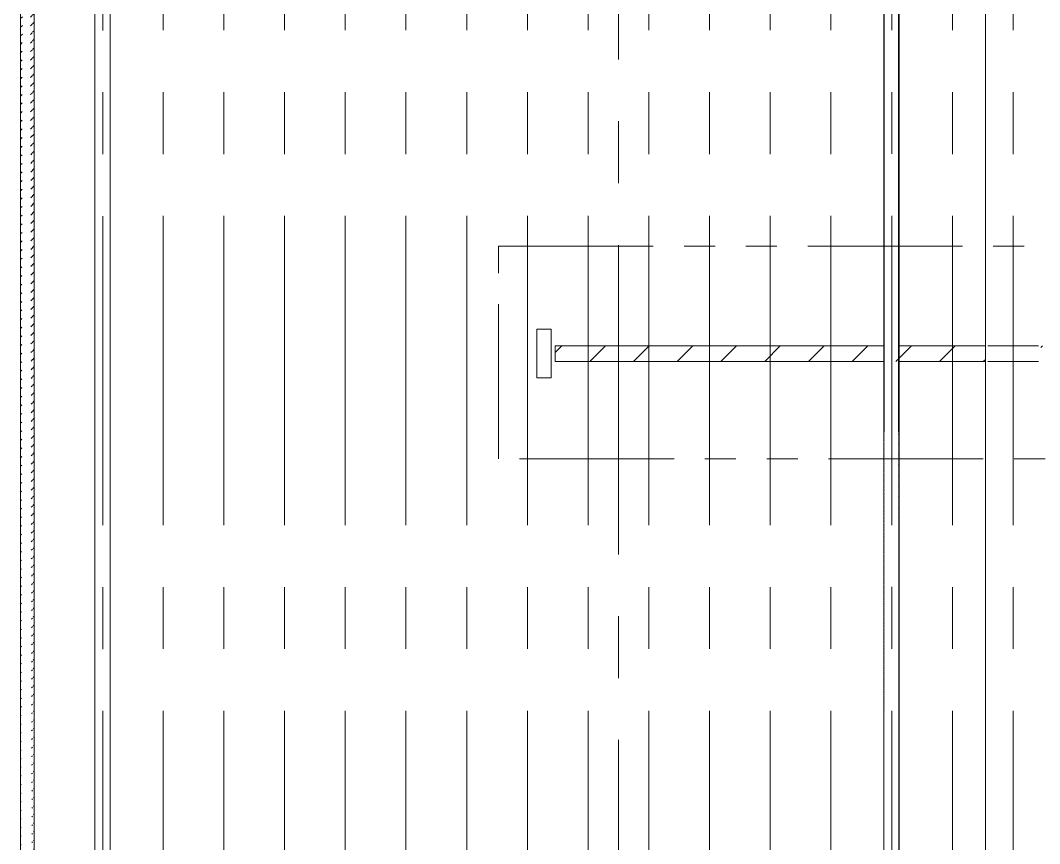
# Model space of a CAD drawing. Header units: inches. Extents: x 16 to 1170, y 5 to 1869.
# Drawn here: x 257.6 to 362.3, y 714.7 to 799.2 of the extents above; entities that cross this region are included whole.
import ezdxf

# ---------------------------------------------------------------- set-up
doc = ezdxf.new("R2010")
doc.units = ezdxf.units.IN
doc.header["$MEASUREMENT"] = 0
doc.linetypes.add('CENTER', pattern=[50.8, 31.75, -6.35, 6.35, -6.35])
doc.linetypes.add('PHANTOM2', pattern=[31.75, 15.875, -3.175, 3.175, -3.175, 3.175, -3.175])
for name, color, linetype, lineweight in [('中心线', 111, 'CENTER', 0), ('剖面线', 250, 'Continuous', 0), ('双点划线', 5, 'PHANTOM2', 0), ('粗实线', 7, 'Continuous', 0)]:
    doc.layers.add(name, color=color, linetype=linetype, lineweight=lineweight)

msp = doc.modelspace()

# ---------------------------------------------------------------- hatches: boundary and pattern name
at = {"layer": '剖面线'}
h = msp.add_hatch(dxfattribs=at)
h.set_pattern_fill('ANSI31', scale=5, style=0)
edge = h.paths.add_edge_path()
edge.add_line((259.007974, 1445.799102), (259.007974, 678.227376))
edge.add_line((257.582176, 1441.292295), (257.607974, 679.65748))
edge.add_line((258.735592, 1442.699102), (257.607994, 1441.268891))
edge.add_line((258.807974, 678.227376), (257.607974, 679.65748))
edge.add_line((259.007974, 678.227376), (258.807974, 678.227376))
h = msp.add_hatch(dxfattribs=at)
h.set_pattern_fill('ANSI31', style=0)
h.set_pattern_definition([(45, (351.297, -2366.0835), (-2.245064, 2.245064), [])])
h.paths.add_polyline_path([(315.890282, 765.827376), (312.507974, 765.827376), (312.507974, 764.227376), (315.890282, 764.227376)])
h.paths.add_polyline_path([(319.007974, 765.827376), (315.890282, 765.827376), (315.890282, 764.227376), (319.007974, 764.227376)])
h.paths.add_polyline_path([(322.125665, 765.827376), (319.007974, 765.827376), (319.007974, 764.227376), (322.125665, 764.227376)])
h.paths.add_polyline_path([(328.361048, 765.827376), (322.125665, 765.827376), (322.125665, 764.227376), (328.361048, 764.227376)])
h.paths.add_polyline_path([(334.596431, 765.827376), (328.361048, 765.827376), (328.361048, 764.227376), (334.596431, 764.227376)])
h.paths.add_polyline_path([(340.831814, 765.827376), (334.596431, 765.827376), (334.596431, 764.227376), (340.831814, 764.227376)])
h.paths.add_polyline_path([(347.067197, 765.827376), (340.831814, 765.827376), (340.831814, 764.227376), (347.067197, 764.227376)])
h.paths.add_polyline_path([(353.30258, 765.827376), (347.067197, 765.827376), (347.067197, 764.227376), (353.30258, 764.227376)])
h.paths.add_polyline_path([(356.687963, 765.827376), (353.30258, 765.827376), (353.30258, 764.227376), (356.687963, 764.227376)])
h.paths.add_polyline_path([(365.773345, 765.827376), (362.387963, 765.827376), (362.387963, 764.227376), (365.773345, 764.227376)])
h.paths.add_polyline_path([(372.008728, 765.827376), (365.773345, 765.827376), (365.773345, 764.227376), (372.008728, 764.227376)])
h.paths.add_polyline_path([(378.807974, 765.827376), (372.008728, 765.827376), (372.008728, 764.227376), (378.807974, 764.227376)])

# ---------------------------------------------------------------- linework, layer by layer
at = {"layer": '中心线'}
for p, q in [((319.007974, 1588.975101), (319.007974, 482.409355)), ((359.537963, 645.815562), (359.537963, 1454.381075)), ((266.047291, 645.80366), (266.047291, 1448.287208)), ((272.242602, 645.815562), (272.242602, 1448.299091)), ((278.477985, 645.815562), (278.477985, 1448.299106)), ((284.713368, 645.815562), (284.713368, 1448.299102)), ((290.948751, 645.815562), (290.948751, 1448.29911)), ((297.184134, 645.815562), (297.184134, 1448.299102)), ((303.419516, 645.815562), (303.419516, 1448.299121)), ((309.654899, 645.815562), (309.654899, 1448.298232)), ((328.361048, 645.815562), (328.361048, 1448.297898)), ((334.596431, 645.815562), (334.596431, 1448.298941)), ((340.831814, 645.815562), (340.831814, 1448.277238)), ((347.086237, 645.824019), (347.086237, 1448.322993)), ((353.30258, 645.815562), (353.30258, 1448.269505)), ((315.890282, 645.815562), (315.890282, 959.969194)), ((322.125665, 645.815562), (322.125665, 959.648287))]:
    msp.add_line(p, q, dxfattribs=at)
at = {"layer": '双点划线'}
msp.add_lwpolyline([(306.702227, 776.042348), (388.219596, 776.042348), (388.219596, 754.244776), (306.702227, 754.244776)], close=True, dxfattribs=at)
at = {"layer": '粗实线'}
for p, q in [((356.687963, 645.927376), (356.687963, 1454.499102)), ((259.008638, 1442.700687), (259.007974, 678.227376)), ((257.582176, 1441.292295), (257.607974, 679.65748)), ((265.214001, 652.227376), (265.214001, 1328.155669)), ((266.797493, 650.877373), (266.797493, 1328.151324)), ((346.246961, 652.227376), (346.246961, 1227.565602)), ((346.246961, 652.427376), (346.49985, 1227.565602)), ((347.830452, 652.427376), (347.566437, 1227.565602)), ((347.830187, 650.896976), (347.830452, 1227.565602)), ((310.607974, 767.527376), (310.607974, 762.527376)), ((312.107974, 767.527376), (310.607974, 767.527376)), ((312.107974, 767.527376), (312.107974, 762.527376)), ((312.507974, 765.827376), (346.246961, 765.827376)), ((312.507974, 765.827376), (312.507974, 764.227376)), ((347.830239, 765.827376), (356.687963, 765.827376)), ((356.937963, 765.827376), (362.137963, 765.827376)), ((312.507974, 764.227376), (346.246961, 764.227376)), ((347.830239, 764.227376), (356.687963, 764.227376)), ((356.937963, 764.227376), (362.137963, 764.227376)), ((312.107974, 762.527376), (310.607974, 762.527376))]:
    msp.add_line(p, q, dxfattribs=at)
at = {"layer": '粗实线', "color": 7}
for p, q in [((346.246961, 799.148854), (346.311503, 799.213396)), ((346.246961, 798.972077), (346.311425, 799.036542)), ((346.246961, 798.7953), (346.311347, 798.859687)), ((347.763135, 799.074038), (347.830255, 799.141158)), ((347.763216, 798.897342), (347.830255, 798.964381)), ((347.763297, 798.720646), (347.830255, 798.787604)), ((346.246961, 798.618524), (346.311269, 798.682833)), ((346.246961, 798.441747), (346.311192, 798.505978)), ((346.246961, 798.26497), (346.311114, 798.329124)), ((346.246961, 798.088194), (346.311036, 798.152269)), ((346.246961, 797.911417), (346.310958, 797.975415)), ((346.246961, 797.73464), (346.310881, 797.79856)), ((347.763378, 798.543951), (347.830255, 798.610828)), ((347.763459, 798.367255), (347.830255, 798.434051)), ((347.76354, 798.19056), (347.830254, 798.257274)), ((347.763621, 798.013864), (347.830254, 798.080497)), ((347.763702, 797.837169), (347.830254, 797.903721)), ((347.763783, 797.660473), (347.830254, 797.726944)), ((346.246961, 797.557864), (346.310803, 797.621706)), ((346.246961, 797.381087), (346.310725, 797.444851)), ((346.246961, 797.20431), (346.310647, 797.267997)), ((346.246961, 797.027534), (346.310569, 797.091142)), ((346.246961, 796.850757), (346.310492, 796.914288)), ((346.246961, 796.67398), (346.310414, 796.737434)), ((347.763865, 797.483777), (347.830254, 797.550167)), ((347.763946, 797.307082), (347.830254, 797.37339)), ((347.764027, 797.130386), (347.830254, 797.196613)), ((347.764108, 796.953691), (347.830254, 797.019837)), ((347.764189, 796.776995), (347.830254, 796.84306)), ((347.76427, 796.600299), (347.830254, 796.666283)), ((346.246961, 796.497203), (346.310336, 796.560579)), ((346.246961, 796.320427), (346.310258, 796.383725)), ((346.246961, 796.14365), (346.310181, 796.20687)), ((346.246961, 795.966873), (346.310103, 796.030016)), ((346.246961, 795.790097), (346.310025, 795.853161)), ((346.246961, 795.61332), (346.309947, 795.676307)), ((347.764351, 796.423604), (347.830254, 796.489506)), ((347.764432, 796.246908), (347.830254, 796.31273)), ((347.764513, 796.070213), (347.830253, 796.135953)), ((347.764595, 795.893517), (347.830253, 795.959176)), ((347.764676, 795.716822), (347.830253, 795.782399)), ((347.764757, 795.540126), (347.830253, 795.605622)), ((346.246961, 795.436543), (346.30987, 795.499452)), ((346.246961, 795.259767), (346.309792, 795.322598)), ((346.246961, 795.08299), (346.309714, 795.145743)), ((346.246961, 794.906213), (346.309636, 794.968889)), ((346.246961, 794.729436), (346.309559, 794.792035)), ((346.246961, 794.55266), (346.309481, 794.61518)), ((347.764838, 795.36343), (347.830253, 795.428846)), ((347.764919, 795.186735), (347.830253, 795.252069)), ((347.765, 795.010039), (347.830253, 795.075292)), ((347.765081, 794.833344), (347.830253, 794.898515)), ((347.765162, 794.656648), (347.830253, 794.721739)), ((347.765243, 794.479952), (347.830253, 794.544962)), ((346.246961, 794.375883), (346.309403, 794.438326)), ((346.246961, 794.199106), (346.309325, 794.261471)), ((346.246961, 794.02233), (346.309247, 794.084617)), ((346.246961, 793.845553), (346.30917, 793.907762)), ((346.246961, 793.668776), (346.309092, 793.730908)), ((346.246961, 793.492), (346.309014, 793.554053)), ((347.765325, 794.303257), (347.830253, 794.368185)), ((347.765406, 794.126561), (347.830253, 794.191408)), ((347.765487, 793.949866), (347.830252, 794.014631)), ((347.765568, 793.77317), (347.830252, 793.837855)), ((347.765649, 793.596475), (347.830252, 793.661078)), ((347.76573, 793.419779), (347.830252, 793.484301)), ((346.246961, 793.315223), (346.308936, 793.377199)), ((346.246961, 793.138446), (346.308859, 793.200344)), ((346.246961, 792.96167), (346.308781, 793.02349)), ((346.246961, 792.784893), (346.308703, 792.846635)), ((346.246961, 792.608116), (346.308625, 792.669781)), ((346.246961, 792.431339), (346.308548, 792.492927)), ((347.765811, 793.243083), (347.830252, 793.307524)), ((347.765892, 793.066388), (347.830252, 793.130748)), ((347.765973, 792.889692), (347.830252, 792.953971)), ((347.766055, 792.712997), (347.830252, 792.777194)), ((347.766136, 792.536301), (347.830252, 792.600417)), ((346.246961, 792.254563), (346.30847, 792.316072)), ((346.246961, 792.077786), (346.308392, 792.139218)), ((346.246961, 791.901009), (346.308314, 791.962363)), ((346.246961, 791.724233), (346.308237, 791.785509)), ((346.246961, 791.547456), (346.308159, 791.608654)), ((346.246961, 791.370679), (346.308081, 791.4318)), ((347.766217, 792.359605), (347.830252, 792.42364)), ((347.766298, 792.18291), (347.830252, 792.246864)), ((347.766379, 792.006214), (347.830252, 792.070087)), ((347.76646, 791.829519), (347.830252, 791.89331)), ((347.766541, 791.652823), (347.830251, 791.716533)), ((347.766622, 791.476128), (347.830251, 791.539757)), ((346.246961, 791.193903), (346.308003, 791.254945)), ((346.246961, 791.017126), (346.307926, 791.078091)), ((346.246961, 790.840349), (346.307848, 790.901236)), ((346.246961, 790.663572), (346.30777, 790.724382)), ((346.246961, 790.486796), (346.307692, 790.547528)), ((346.246961, 790.310019), (346.307614, 790.370673)), ((347.766703, 791.299432), (347.830251, 791.36298)), ((347.766785, 791.122736), (347.830251, 791.186203)), ((347.766866, 790.946041), (347.830251, 791.009426)), ((347.766947, 790.769345), (347.830251, 790.832649)), ((347.767028, 790.59265), (347.830251, 790.655873)), ((347.767109, 790.415954), (347.830251, 790.479096)), ((346.246961, 790.133242), (346.307537, 790.193819)), ((346.246961, 789.956466), (346.307459, 790.016964)), ((346.246961, 789.779689), (346.307381, 789.84011)), ((346.246961, 789.602912), (346.307303, 789.663255)), ((346.246961, 789.426136), (346.307226, 789.486401)), ((346.246961, 789.249359), (346.307148, 789.309546)), ((347.76719, 790.239258), (347.830251, 790.302319)), ((347.767271, 790.062563), (347.830251, 790.125542)), ((347.767352, 789.885867), (347.830251, 789.948766)), ((347.767433, 789.709172), (347.830251, 789.771989)), ((347.767515, 789.532476), (347.83025, 789.595212)), ((347.767596, 789.355781), (347.83025, 789.418435)), ((346.246961, 789.072582), (346.30707, 789.132692)), ((346.246961, 788.895806), (346.306992, 788.955837)), ((346.246961, 788.719029), (346.306915, 788.778983)), ((346.246961, 788.542252), (346.306837, 788.602128)), ((346.246961, 788.365475), (346.306759, 788.425274)), ((346.246961, 788.188699), (346.306681, 788.24842)), ((347.767677, 789.179085), (347.83025, 789.241658)), ((347.767758, 789.002389), (347.83025, 789.064882)), ((347.767839, 788.825694), (347.83025, 788.888105)), ((347.76792, 788.648998), (347.83025, 788.711328)), ((347.768001, 788.472303), (347.83025, 788.534551)), ((347.768082, 788.295607), (347.83025, 788.357775)), ((346.246961, 788.011922), (346.306604, 788.071565)), ((346.246961, 787.835145), (346.306526, 787.894711)), ((346.246961, 787.658369), (346.306448, 787.717856)), ((346.246961, 787.481592), (346.30637, 787.541002)), ((346.246961, 787.304815), (346.306292, 787.364147)), ((347.768163, 788.118911), (347.83025, 788.180998)), ((347.768245, 787.942216), (347.83025, 788.004221)), ((347.768326, 787.76552), (347.83025, 787.827444)), ((347.768407, 787.588825), (347.83025, 787.650667)), ((347.768488, 787.412129), (347.830249, 787.473891)), ((347.768569, 787.235434), (347.830249, 787.297114)), ((346.246961, 787.128039), (346.306215, 787.187293)), ((346.246961, 786.951262), (346.306137, 787.010438)), ((346.246961, 786.774485), (346.306059, 786.833584)), ((346.246961, 786.597708), (346.305981, 786.656729)), ((346.246961, 786.420932), (346.305904, 786.479875)), ((346.246961, 786.244155), (346.305826, 786.30302)), ((347.76865, 787.058738), (347.830249, 787.120337)), ((347.768731, 786.882042), (347.830249, 786.94356)), ((347.768812, 786.705347), (347.830249, 786.766784)), ((347.768893, 786.528651), (347.830249, 786.590007)), ((347.768975, 786.351956), (347.830249, 786.41323)), ((347.769056, 786.17526), (347.830249, 786.236453)), ((346.246961, 786.067378), (346.305748, 786.126166)), ((346.246961, 785.890602), (346.30567, 785.949312)), ((346.246961, 785.713825), (346.305593, 785.772457)), ((346.246961, 785.537048), (346.305515, 785.595603)), ((346.246961, 785.360272), (346.305437, 785.418748)), ((346.246961, 785.183495), (346.305359, 785.241894)), ((347.769137, 785.998564), (347.830249, 786.059676)), ((347.769218, 785.821869), (347.830249, 785.8829)), ((347.769299, 785.645173), (347.830249, 785.706123)), ((347.76938, 785.468478), (347.830249, 785.529346)), ((347.769461, 785.291782), (347.830249, 785.352569)), ((347.769542, 785.115087), (347.830248, 785.175793)), ((346.246961, 785.006718), (346.305282, 785.065039)), ((346.246961, 784.829942), (346.305204, 784.888185)), ((346.246961, 784.653165), (346.305126, 784.71133)), ((346.246961, 784.476388), (346.305048, 784.534476)), ((346.246961, 784.299611), (346.304971, 784.357621)), ((346.246961, 784.122835), (346.304893, 784.180767)), ((347.769623, 784.938391), (347.830248, 784.999016)), ((347.769705, 784.761695), (347.830248, 784.822239)), ((347.769786, 784.585), (347.830248, 784.645462)), ((347.769867, 784.408304), (347.830248, 784.468685)), ((347.769948, 784.231609), (347.830248, 784.291909)), ((347.770029, 784.054913), (347.830248, 784.115132)), ((346.246961, 783.946058), (346.304815, 784.003913)), ((346.246961, 783.769281), (346.304737, 783.827058)), ((346.246961, 783.592505), (346.304659, 783.650204)), ((346.246961, 783.415728), (346.304582, 783.473349)), ((346.246961, 783.238951), (346.304504, 783.296495)), ((346.246961, 783.062175), (346.304426, 783.11964)), ((347.77011, 783.878217), (347.830248, 783.938355)), ((347.770191, 783.701522), (347.830248, 783.761578)), ((347.770272, 783.524826), (347.830248, 783.584802)), ((347.770353, 783.348131), (347.830248, 783.408025)), ((347.770435, 783.171435), (347.830248, 783.231248)), ((347.770516, 782.99474), (347.830247, 783.054471)), ((346.246961, 782.885398), (346.304348, 782.942786)), ((346.246961, 782.708621), (346.304271, 782.765931)), ((346.246961, 782.531845), (346.304193, 782.589077)), ((346.246961, 782.355068), (346.304115, 782.412222)), ((346.246961, 782.178291), (346.304037, 782.235368)), ((346.246961, 782.001514), (346.30396, 782.058513)), ((347.770597, 782.818044), (347.830247, 782.877694)), ((347.770678, 782.641348), (347.830247, 782.700918)), ((347.770759, 782.464653), (347.830247, 782.524141)), ((347.77084, 782.287957), (347.830247, 782.347364)), ((347.770921, 782.111262), (347.830247, 782.170587)), ((347.771002, 781.934566), (347.830247, 781.993811)), ((346.246961, 781.824738), (346.303882, 781.881659)), ((346.246961, 781.647961), (346.303804, 781.704805)), ((346.246961, 781.471184), (346.303726, 781.52795)), ((346.246961, 781.294408), (346.303649, 781.351096)), ((346.246961, 781.117631), (346.303571, 781.174241)), ((346.246961, 780.940854), (346.303493, 780.997387)), ((347.771083, 781.75787), (347.830247, 781.817034)), ((347.771165, 781.581175), (347.830247, 781.640257)), ((347.771246, 781.404479), (347.830247, 781.46348)), ((347.771327, 781.227784), (347.830247, 781.286704)), ((347.771408, 781.051088), (347.830247, 781.109927)), ((347.771489, 780.874393), (347.830246, 780.93315)), ((346.246961, 780.764078), (346.303415, 780.820532)), ((346.246961, 780.587301), (346.303337, 780.643678)), ((346.246961, 780.410524), (346.30326, 780.466823)), ((346.246961, 780.233747), (346.303182, 780.289969)), ((346.246961, 780.056971), (346.303104, 780.113114)), ((346.246961, 779.880194), (346.303026, 779.93626)), ((347.77157, 780.697697), (347.830246, 780.756373)), ((347.771651, 780.521001), (347.830246, 780.579596)), ((347.771732, 780.344306), (347.830246, 780.40282)), ((347.771813, 780.16761), (347.830246, 780.226043)), ((347.771895, 779.990915), (347.830246, 780.049266)), ((347.771976, 779.814219), (347.830246, 779.872489)), ((346.246961, 779.703417), (346.302949, 779.759406)), ((346.246961, 779.526641), (346.302871, 779.582551)), ((346.246961, 779.349864), (346.302793, 779.405697)), ((346.246961, 779.173087), (346.302715, 779.228842)), ((346.246961, 778.996311), (346.302638, 779.051988)), ((346.246961, 778.819534), (346.30256, 778.875133)), ((347.772057, 779.637523), (347.830246, 779.695713)), ((347.772138, 779.460828), (347.830246, 779.518936)), ((347.772219, 779.284132), (347.830246, 779.342159)), ((347.7723, 779.107437), (347.830246, 779.165382)), ((347.772381, 778.930741), (347.830246, 778.988605)), ((346.246961, 778.642757), (346.302482, 778.698279)), ((346.246961, 778.465981), (346.302404, 778.521424)), ((346.246961, 778.289204), (346.302327, 778.34457)), ((346.246961, 778.112427), (346.302249, 778.167715)), ((346.246961, 777.93565), (346.302171, 777.990861)), ((346.246961, 777.758874), (346.302093, 777.814006)), ((347.772462, 778.754046), (347.830245, 778.811829)), ((347.772543, 778.57735), (347.830245, 778.635052)), ((347.772625, 778.400654), (347.830245, 778.458275)), ((347.772706, 778.223959), (347.830245, 778.281498)), ((347.772787, 778.047263), (347.830245, 778.104722)), ((347.772868, 777.870568), (347.830245, 777.927945)), ((346.246961, 777.582097), (346.302016, 777.637152)), ((346.246961, 777.40532), (346.301938, 777.460298)), ((346.246961, 777.228544), (346.30186, 777.283443)), ((346.246961, 777.051767), (346.301782, 777.106589)), ((346.246961, 776.87499), (346.301704, 776.929734)), ((346.246961, 776.698214), (346.301627, 776.75288)), ((347.772949, 777.693872), (347.830245, 777.751168)), ((347.77303, 777.517176), (347.830245, 777.574391)), ((347.773111, 777.340481), (347.830245, 777.397614)), ((347.773192, 777.163785), (347.830245, 777.220838)), ((347.773273, 776.98709), (347.830245, 777.044061)), ((347.773355, 776.810394), (347.830245, 776.867284)), ((346.246961, 776.521437), (346.301549, 776.576025)), ((346.246961, 776.34466), (346.301471, 776.399171)), ((346.246961, 776.167883), (346.301393, 776.222316)), ((346.246961, 775.991107), (346.301316, 776.045462)), ((346.246961, 775.81433), (346.301238, 775.868607)), ((346.246961, 775.637553), (346.30116, 775.691753)), ((347.773436, 776.633699), (347.830245, 776.690507)), ((347.773517, 776.457003), (347.830244, 776.513731)), ((347.773598, 776.280307), (347.830244, 776.336954)), ((347.773679, 776.103612), (347.830244, 776.160177)), ((347.77376, 775.926916), (347.830244, 775.9834)), ((347.773841, 775.750221), (347.830244, 775.806623)), ((346.246961, 775.460777), (346.301082, 775.514899)), ((346.246961, 775.284), (346.301005, 775.338044)), ((346.246961, 775.107223), (346.300927, 775.16119)), ((346.246961, 774.930447), (346.300849, 774.984335)), ((346.246961, 774.75367), (346.300771, 774.807481)), ((347.773922, 775.573525), (347.830244, 775.629847)), ((347.774003, 775.396829), (347.830244, 775.45307)), ((347.774085, 775.220134), (347.830244, 775.276293)), ((347.774166, 775.043438), (347.830244, 775.099516)), ((347.774247, 774.866743), (347.830244, 774.92274)), ((347.774328, 774.690047), (347.830244, 774.745963)), ((346.246961, 774.576893), (346.300694, 774.630626)), ((346.246961, 774.400117), (346.300616, 774.453772)), ((346.246961, 774.22334), (346.300538, 774.276917)), ((346.246961, 774.046563), (346.30046, 774.100063)), ((346.246961, 773.869786), (346.300382, 773.923208)), ((346.246961, 773.69301), (346.300305, 773.746354)), ((347.774409, 774.513351), (347.830244, 774.569186)), ((347.77449, 774.336656), (347.830243, 774.392409)), ((347.774571, 774.15996), (347.830243, 774.215632)), ((347.774652, 773.983265), (347.830243, 774.038856)), ((347.774733, 773.806569), (347.830243, 773.862079)), ((347.774815, 773.629874), (347.830243, 773.685302)), ((346.246961, 773.516233), (346.300227, 773.569499)), ((346.246961, 773.339456), (346.300149, 773.392645)), ((346.246961, 773.16268), (346.300071, 773.215791)), ((346.246961, 772.985903), (346.299994, 773.038936)), ((346.246961, 772.809126), (346.299916, 772.862082)), ((346.246961, 772.63235), (346.299838, 772.685227)), ((347.774896, 773.453178), (347.830243, 773.508525)), ((347.774977, 773.276482), (347.830243, 773.331749)), ((347.775058, 773.099787), (347.830243, 773.154972)), ((347.775139, 772.923091), (347.830243, 772.978195)), ((347.77522, 772.746396), (347.830243, 772.801418)), ((347.775301, 772.5697), (347.830243, 772.624641)), ((346.246961, 772.455573), (346.29976, 772.508373)), ((346.246961, 772.278796), (346.299683, 772.331518)), ((346.246961, 772.102019), (346.299605, 772.154664)), ((346.246961, 771.925243), (346.299527, 771.977809)), ((346.246961, 771.748466), (346.299449, 771.800955)), ((346.246961, 771.571689), (346.299372, 771.6241)), ((347.775382, 772.393004), (347.830243, 772.447865)), ((347.775463, 772.216309), (347.830242, 772.271088)), ((347.775545, 772.039613), (347.830242, 772.094311)), ((347.775626, 771.862918), (347.830242, 771.917534)), ((347.775707, 771.686222), (347.830242, 771.740758)), ((347.775788, 771.509527), (347.830242, 771.563981)), ((346.246961, 771.394913), (346.299294, 771.447246)), ((346.246961, 771.218136), (346.299216, 771.270392)), ((346.246961, 771.041359), (346.299138, 771.093537)), ((346.246961, 770.864583), (346.299061, 770.916683)), ((346.246961, 770.687806), (346.298983, 770.739828)), ((346.246961, 770.511029), (346.298905, 770.562974)), ((347.775869, 771.332831), (347.830242, 771.387204)), ((347.77595, 771.156135), (347.830242, 771.210427)), ((347.776031, 770.97944), (347.830242, 771.03365)), ((347.776112, 770.802744), (347.830242, 770.856874)), ((347.776193, 770.626049), (347.830242, 770.680097)), ((347.776275, 770.449353), (347.830242, 770.50332)), ((346.246961, 770.334253), (346.298827, 770.386119)), ((346.246961, 770.157476), (346.298749, 770.209265)), ((346.246961, 769.980699), (346.298672, 770.03241)), ((346.246961, 769.803922), (346.298594, 769.855556)), ((346.246961, 769.627146), (346.298516, 769.678701)), ((346.246961, 769.450369), (346.298438, 769.501847)), ((347.776356, 770.272657), (347.830242, 770.326543)), ((347.776437, 770.095962), (347.830242, 770.149767)), ((347.776518, 769.919266), (347.830241, 769.97299)), ((347.776599, 769.742571), (347.830241, 769.796213)), ((347.77668, 769.565875), (347.830241, 769.619436)), ((347.776761, 769.38918), (347.830241, 769.442659)), ((346.246961, 769.273592), (346.298361, 769.324992)), ((346.246961, 769.096816), (346.298283, 769.148138)), ((346.246961, 768.920039), (346.298205, 768.971284)), ((346.246961, 768.743262), (346.298127, 768.794429)), ((346.246961, 768.566486), (346.29805, 768.617575)), ((346.246961, 768.389709), (346.297972, 768.44072)), ((347.776842, 769.212484), (347.830241, 769.265883)), ((347.776924, 769.035788), (347.830241, 769.089106)), ((347.777005, 768.859093), (347.830241, 768.912329)), ((347.777086, 768.682397), (347.830241, 768.735552)), ((347.777167, 768.505702), (347.830241, 768.558776)), ((347.777248, 768.329006), (347.830241, 768.381999)), ((346.246961, 768.212932), (346.297894, 768.263866)), ((346.246961, 768.036155), (346.297816, 768.087011)), ((346.246961, 767.859379), (346.297739, 767.910157)), ((346.246961, 767.682602), (346.297661, 767.733302)), ((346.246961, 767.505825), (346.297583, 767.556448)), ((346.246961, 767.329049), (346.297505, 767.379593)), ((347.777329, 768.15231), (347.830241, 768.205222)), ((347.77741, 767.975615), (347.830241, 768.028445)), ((347.777491, 767.798919), (347.83024, 767.851668)), ((347.777572, 767.622224), (347.83024, 767.674892)), ((347.777654, 767.445528), (347.83024, 767.498115)), ((347.777735, 767.268833), (347.83024, 767.321338)), ((346.246961, 767.152272), (346.297427, 767.202739)), ((346.246961, 766.975495), (346.29735, 767.025885)), ((346.246961, 766.798719), (346.297272, 766.84903)), ((346.246961, 766.621942), (346.297194, 766.672176)), ((346.246961, 766.445165), (346.297116, 766.495321)), ((346.246961, 766.268389), (346.297039, 766.318467)), ((347.777816, 767.092137), (347.83024, 767.144561)), ((347.777897, 766.915441), (347.83024, 766.967785)), ((347.777978, 766.738746), (347.83024, 766.791008)), ((347.778059, 766.56205), (347.83024, 766.614231)), ((347.77814, 766.385355), (347.83024, 766.437454)), ((346.246961, 766.091612), (346.296961, 766.141612)), ((346.246961, 765.914835), (346.296883, 765.964758)), ((346.246961, 765.738058), (346.296805, 765.787903)), ((346.246961, 765.561282), (346.296728, 765.611049)), ((346.246961, 765.384505), (346.29665, 765.434194)), ((346.246961, 765.207728), (346.296572, 765.25734)), ((347.778221, 766.208659), (347.83024, 766.260677)), ((347.778302, 766.031963), (347.83024, 766.083901)), ((347.778384, 765.855268), (347.83024, 765.907124)), ((347.778465, 765.678572), (347.830239, 765.730347)), ((347.778546, 765.501877), (347.830239, 765.55357)), ((347.778627, 765.325181), (347.830239, 765.376794)), ((346.246961, 765.030952), (346.296494, 765.080485)), ((346.246961, 764.854175), (346.296417, 764.903631)), ((346.246961, 764.677398), (346.296339, 764.726777)), ((346.246961, 764.500622), (346.296261, 764.549922)), ((346.246961, 764.323845), (346.296183, 764.373068)), ((346.246961, 764.147068), (346.296105, 764.196213)), ((347.778708, 765.148486), (347.830239, 765.200017)), ((347.778789, 764.97179), (347.830239, 765.02324)), ((347.77887, 764.795094), (347.830239, 764.846463)), ((347.778951, 764.618399), (347.830239, 764.669686)), ((347.779032, 764.441703), (347.830239, 764.49291)), ((347.779114, 764.265008), (347.830239, 764.316133)), ((346.246961, 763.970291), (346.296028, 764.019359)), ((346.246961, 763.793515), (346.29595, 763.842504)), ((346.246961, 763.616738), (346.295872, 763.66565)), ((346.246961, 763.439961), (346.295794, 763.488795)), ((346.246961, 763.263185), (346.295717, 763.311941)), ((346.246961, 763.086408), (346.295639, 763.135086)), ((347.779195, 764.088312), (347.830239, 764.139356)), ((347.779276, 763.911616), (347.830239, 763.962579)), ((347.779357, 763.734921), (347.830239, 763.785803)), ((347.779438, 763.558225), (347.830238, 763.609026)), ((347.779519, 763.38153), (347.830238, 763.432249)), ((347.7796, 763.204834), (347.830238, 763.255472)), ((346.246961, 762.909631), (346.295561, 762.958232)), ((346.246961, 762.732855), (346.295483, 762.781378)), ((346.246961, 762.556078), (346.295406, 762.604523)), ((346.246961, 762.379301), (346.295328, 762.427669)), ((346.246961, 762.202525), (346.29525, 762.250814)), ((347.779681, 763.028139), (347.830238, 763.078696)), ((347.779762, 762.851443), (347.830238, 762.901919)), ((347.779844, 762.674747), (347.830238, 762.725142)), ((347.779925, 762.498052), (347.830238, 762.548365)), ((347.780006, 762.321356), (347.830238, 762.371588)), ((347.780087, 762.144661), (347.830238, 762.194812)), ((346.246961, 762.025748), (346.295172, 762.07396)), ((346.246961, 761.848971), (346.295095, 761.897105)), ((346.246961, 761.672194), (346.295017, 761.720251)), ((346.246961, 761.495418), (346.294939, 761.543396)), ((346.246961, 761.318641), (346.294861, 761.366542)), ((346.246961, 761.141864), (346.294784, 761.189687)), ((347.780168, 761.967965), (347.830238, 762.018035)), ((347.780249, 761.791269), (347.830238, 761.841258)), ((347.78033, 761.614574), (347.830238, 761.664481)), ((347.780411, 761.437878), (347.830238, 761.487705)), ((347.780492, 761.261183), (347.830237, 761.310928)), ((347.780574, 761.084487), (347.830237, 761.134151)), ((346.246961, 760.965088), (346.294706, 761.012833)), ((346.246961, 760.788311), (346.294628, 760.835978)), ((346.246961, 760.611534), (346.29455, 760.659124)), ((346.246961, 760.434758), (346.294472, 760.48227)), ((346.246961, 760.257981), (346.294395, 760.305415)), ((346.246961, 760.081204), (346.294317, 760.128561)), ((347.780655, 760.907792), (347.830237, 760.957374)), ((347.780736, 760.731096), (347.830237, 760.780597)), ((347.780817, 760.5544), (347.830237, 760.603821)), ((347.780898, 760.377705), (347.830237, 760.427044)), ((347.780979, 760.201009), (347.830237, 760.250267)), ((347.78106, 760.024314), (347.830237, 760.07349)), ((346.246961, 759.904428), (346.294239, 759.951706)), ((346.246961, 759.727651), (346.294161, 759.774852)), ((346.246961, 759.550874), (346.294084, 759.597997)), ((346.246961, 759.374097), (346.294006, 759.421143)), ((346.246961, 759.197321), (346.293928, 759.244288)), ((346.246961, 759.020544), (346.29385, 759.067434)), ((347.781141, 759.847618), (347.830237, 759.896714)), ((347.781222, 759.670922), (347.830237, 759.719937)), ((347.781304, 759.494227), (347.830237, 759.54316)), ((347.781385, 759.317531), (347.830237, 759.366383)), ((347.781466, 759.140836), (347.830236, 759.189606)), ((347.781547, 758.96414), (347.830236, 759.01283)), ((346.246961, 758.843767), (346.293773, 758.890579)), ((346.246961, 758.666991), (346.293695, 758.713725)), ((346.246961, 758.490214), (346.293617, 758.536871)), ((346.246961, 758.313437), (346.293539, 758.360016)), ((346.246961, 758.136661), (346.293462, 758.183162)), ((346.246961, 757.959884), (346.293384, 758.006307)), ((347.781628, 758.787445), (347.830236, 758.836053)), ((347.781709, 758.610749), (347.830236, 758.659276)), ((347.78179, 758.434053), (347.830236, 758.482499)), ((347.781871, 758.257358), (347.830236, 758.305723)), ((347.781952, 758.080662), (347.830236, 758.128946)), ((347.782034, 757.903967), (347.830236, 757.952169)), ((346.246961, 757.783107), (346.293306, 757.829453)), ((346.246961, 757.60633), (346.293228, 757.652598)), ((346.246961, 757.429554), (346.29315, 757.475744)), ((346.246961, 757.252777), (346.293073, 757.298889)), ((346.246961, 757.076), (346.292995, 757.122035)), ((346.246961, 756.899224), (346.292917, 756.94518)), ((347.782115, 757.727271), (347.830236, 757.775392)), ((347.782196, 757.550575), (347.830236, 757.598615)), ((347.782277, 757.37388), (347.830236, 757.421839)), ((347.782358, 757.197184), (347.830236, 757.245062)), ((347.782439, 757.020489), (347.830235, 757.068285)), ((347.78252, 756.843793), (347.830235, 756.891508)), ((346.246961, 756.722447), (346.292839, 756.768326)), ((346.246961, 756.54567), (346.292762, 756.591471)), ((346.246961, 756.368894), (346.292684, 756.414617)), ((346.246961, 756.192117), (346.292606, 756.237763)), ((346.246961, 756.01534), (346.292528, 756.060908)), ((346.246961, 755.838564), (346.292451, 755.884054)), ((347.782601, 756.667098), (347.830235, 756.714732)), ((347.782682, 756.490402), (347.830235, 756.537955)), ((347.782764, 756.313706), (347.830235, 756.361178)), ((347.782845, 756.137011), (347.830235, 756.184401)), ((347.782926, 755.960315), (347.830235, 756.007624)), ((347.783007, 755.78362), (347.830235, 755.830848)), ((346.246961, 755.661787), (346.292373, 755.707199)), ((346.246961, 755.48501), (346.292295, 755.530345)), ((346.246961, 755.308233), (346.292217, 755.35349)), ((346.246961, 755.131457), (346.29214, 755.176636)), ((346.246961, 754.95468), (346.292062, 754.999781)), ((346.246961, 754.777903), (346.291984, 754.822927)), ((347.783088, 755.606924), (347.830235, 755.654071)), ((347.783169, 755.430228), (347.830235, 755.477294)), ((347.78325, 755.253533), (347.830235, 755.300517)), ((347.783331, 755.076837), (347.830235, 755.123741)), ((347.783412, 754.900142), (347.830235, 754.946964)), ((347.783494, 754.723446), (347.830234, 754.770187)), ((346.246961, 754.601127), (346.291906, 754.646072)), ((346.246961, 754.42435), (346.291829, 754.469218)), ((346.246961, 754.247573), (346.291751, 754.292363)), ((346.246961, 754.070797), (346.291673, 754.115509)), ((346.246961, 753.89402), (346.291595, 753.938655)), ((346.246961, 753.717243), (346.291517, 753.7618)), ((347.783575, 754.546751), (347.830234, 754.59341)), ((347.783656, 754.370055), (347.830234, 754.416633)), ((347.783737, 754.193359), (347.830234, 754.239857)), ((347.783818, 754.016664), (347.830234, 754.06308)), ((347.783899, 753.839968), (347.830234, 753.886303)), ((347.78398, 753.663273), (347.830234, 753.709526)), ((346.246961, 753.540466), (346.29144, 753.584946)), ((346.246961, 753.36369), (346.291362, 753.408091)), ((346.246961, 753.186913), (346.291284, 753.231237)), ((346.246961, 753.010136), (346.291206, 753.054382)), ((346.246961, 752.83336), (346.291129, 752.877528)), ((346.246961, 752.656583), (346.291051, 752.700673)), ((347.784061, 753.486577), (347.830234, 753.53275)), ((347.784142, 753.309881), (347.830234, 753.355973)), ((347.784224, 753.133186), (347.830234, 753.179196)), ((347.784305, 752.95649), (347.830234, 753.002419)), ((347.784386, 752.779795), (347.830234, 752.825642)), ((346.246961, 752.479806), (346.290973, 752.523819)), ((346.246961, 752.30303), (346.290895, 752.346964)), ((346.246961, 752.126253), (346.290818, 752.17011)), ((346.246961, 751.949476), (346.29074, 751.993256)), ((346.246961, 751.7727), (346.290662, 751.816401)), ((346.246961, 751.595923), (346.290584, 751.639547)), ((347.784467, 752.603099), (347.830233, 752.648866)), ((347.784548, 752.426403), (347.830233, 752.472089)), ((347.784629, 752.249708), (347.830233, 752.295312)), ((347.78471, 752.073012), (347.830233, 752.118535)), ((347.784791, 751.896317), (347.830233, 751.941759)), ((347.784872, 751.719621), (347.830233, 751.764982)), ((346.246961, 751.419146), (346.290507, 751.462692)), ((346.246961, 751.242369), (346.290429, 751.285838)), ((346.246961, 751.065593), (346.290351, 751.108983)), ((346.246961, 750.888816), (346.290273, 750.932129)), ((346.246961, 750.712039), (346.290195, 750.755274)), ((346.246961, 750.535263), (346.290118, 750.57842)), ((347.784954, 751.542926), (347.830233, 751.588205)), ((347.785035, 751.36623), (347.830233, 751.411428)), ((347.785116, 751.189534), (347.830233, 751.234651)), ((347.785197, 751.012839), (347.830233, 751.057875)), ((347.785278, 750.836143), (347.830233, 750.881098)), ((347.785359, 750.659448), (347.830233, 750.704321)), ((346.246961, 750.358486), (346.29004, 750.401565)), ((346.246961, 750.181709), (346.289962, 750.224711)), ((346.246961, 750.004933), (346.289884, 750.047856)), ((346.246961, 749.828156), (346.289807, 749.871002)), ((346.246961, 749.651379), (346.289729, 749.694148)), ((346.246961, 749.474602), (346.289651, 749.517293)), ((347.78544, 750.482752), (347.830232, 750.527544)), ((347.785521, 750.306056), (347.830232, 750.350768)), ((347.785602, 750.129361), (347.830232, 750.173991)), ((347.785684, 749.952665), (347.830232, 749.997214)), ((347.785765, 749.77597), (347.830232, 749.820437)), ((347.785846, 749.599274), (347.830232, 749.64366)), ((346.246961, 749.297826), (346.289573, 749.340439)), ((346.246961, 749.121049), (346.289496, 749.163584)), ((346.246961, 748.944272), (346.289418, 748.98673)), ((346.246961, 748.767496), (346.28934, 748.809875)), ((346.246961, 748.590719), (346.289262, 748.633021)), ((347.785927, 749.422579), (347.830232, 749.466884)), ((347.786008, 749.245883), (347.830232, 749.290107)), ((347.786089, 749.069187), (347.830232, 749.11333)), ((347.78617, 748.892492), (347.830232, 748.936553)), ((347.786251, 748.715796), (347.830232, 748.759777)), ((347.786332, 748.539101), (347.830232, 748.583)), ((346.246961, 748.413942), (346.289185, 748.456166)), ((346.246961, 748.237166), (346.289107, 748.279312)), ((346.246961, 748.060389), (346.289029, 748.102457)), ((346.246961, 747.883612), (346.288951, 747.925603)), ((346.246961, 747.706836), (346.288874, 747.748749)), ((346.246961, 747.530059), (346.288796, 747.571894)), ((347.786414, 748.362405), (347.830231, 748.406223)), ((347.786495, 748.185709), (347.830231, 748.229446)), ((347.786576, 748.009014), (347.830231, 748.052669)), ((347.786657, 747.832318), (347.830231, 747.875893)), ((347.786738, 747.655623), (347.830231, 747.699116)), ((347.786819, 747.478927), (347.830231, 747.522339)), ((346.246961, 747.353282), (346.288718, 747.39504)), ((346.246961, 747.176505), (346.28864, 747.218185)), ((346.246961, 746.999729), (346.288562, 747.041331)), ((346.246961, 746.822952), (346.288485, 746.864476)), ((346.246961, 746.646175), (346.288407, 746.687622)), ((346.246961, 746.469399), (346.288329, 746.510767)), ((347.7869, 747.302232), (347.830231, 747.345562)), ((347.786981, 747.125536), (347.830231, 747.168786)), ((347.787062, 746.94884), (347.830231, 746.992009)), ((347.787144, 746.772145), (347.830231, 746.815232)), ((347.787225, 746.595449), (347.830231, 746.638455)), ((347.787306, 746.418754), (347.830231, 746.461678)), ((346.246961, 746.292622), (346.288251, 746.333913)), ((346.246961, 746.115845), (346.288174, 746.157058)), ((346.246961, 745.939069), (346.288096, 745.980204)), ((346.246961, 745.762292), (346.288018, 745.803349)), ((346.246961, 745.585515), (346.28794, 745.626495)), ((346.246961, 745.408738), (346.287863, 745.449641)), ((347.787387, 746.242058), (347.830231, 746.284902)), ((347.787468, 746.065362), (347.83023, 746.108125)), ((347.787549, 745.888667), (347.83023, 745.931348)), ((347.78763, 745.711971), (347.83023, 745.754571)), ((347.787711, 745.535276), (347.83023, 745.577795)), ((347.787792, 745.35858), (347.83023, 745.401018)), ((346.246961, 745.231962), (346.287785, 745.272786)), ((346.246961, 745.055185), (346.287707, 745.095932)), ((346.246961, 744.878408), (346.287629, 744.919077)), ((346.246961, 744.701632), (346.287552, 744.742223)), ((346.246961, 744.524855), (346.287474, 744.565368)), ((346.246961, 744.348078), (346.287396, 744.388514)), ((347.787874, 745.181885), (347.83023, 745.224241)), ((347.787955, 745.005189), (347.83023, 745.047464)), ((347.788036, 744.828493), (347.83023, 744.870688)), ((347.788117, 744.651798), (347.83023, 744.693911)), ((347.788198, 744.475102), (347.83023, 744.517134)), ((347.788279, 744.298407), (347.83023, 744.340357)), ((346.246961, 744.171302), (346.287318, 744.211659)), ((346.246961, 743.994525), (346.28724, 744.034805)), ((346.246961, 743.817748), (346.287163, 743.85795)), ((346.246961, 743.640972), (346.287085, 743.681096)), ((346.246961, 743.464195), (346.287007, 743.504242)), ((346.246961, 743.287418), (346.286929, 743.327387)), ((347.78836, 744.121711), (347.83023, 744.16358)), ((347.788441, 743.945015), (347.830229, 743.986804)), ((347.788522, 743.76832), (347.830229, 743.810027)), ((347.788604, 743.591624), (347.830229, 743.63325)), ((347.788685, 743.414929), (347.830229, 743.456473)), ((347.788766, 743.238233), (347.830229, 743.279697)), ((346.246961, 743.110641), (346.286852, 743.150533)), ((346.246961, 742.933865), (346.286774, 742.973678)), ((346.246961, 742.757088), (346.286696, 742.796824)), ((346.246961, 742.580311), (346.286618, 742.619969)), ((346.246961, 742.403535), (346.286541, 742.443115)), ((346.246961, 742.226758), (346.286463, 742.26626)), ((347.788847, 743.061538), (347.830229, 743.10292)), ((347.788928, 742.884842), (347.830229, 742.926143)), ((347.789009, 742.708146), (347.830229, 742.749366)), ((347.78909, 742.531451), (347.830229, 742.572589)), ((347.789171, 742.354755), (347.830229, 742.395813)), ((347.789252, 742.17806), (347.830229, 742.219036)), ((346.246961, 742.049981), (346.286385, 742.089406)), ((346.246961, 741.873205), (346.286307, 741.912551)), ((346.246961, 741.696428), (346.28623, 741.735697)), ((346.246961, 741.519651), (346.286152, 741.558842)), ((346.246961, 741.342874), (346.286074, 741.381988)), ((346.246961, 741.166098), (346.285996, 741.205134)), ((347.789334, 742.001364), (347.830229, 742.042259)), ((347.789415, 741.824668), (347.830228, 741.865482)), ((347.789496, 741.647973), (347.830228, 741.688706)), ((347.789577, 741.471277), (347.830228, 741.511929)), ((347.789658, 741.294582), (347.830228, 741.335152)), ((347.789739, 741.117886), (347.830228, 741.158375)), ((346.246961, 740.989321), (346.285919, 741.028279)), ((346.246961, 740.812544), (346.285841, 740.851425)), ((346.246961, 740.635768), (346.285763, 740.67457)), ((346.246961, 740.458991), (346.285685, 740.497716)), ((346.246961, 740.282214), (346.285607, 740.320861)), ((346.246961, 740.105438), (346.28553, 740.144007)), ((347.78982, 740.941191), (347.830228, 740.981598)), ((347.789901, 740.764495), (347.830228, 740.804822)), ((347.789982, 740.587799), (347.830228, 740.628045)), ((347.790064, 740.411104), (347.830228, 740.451268)), ((347.790145, 740.234408), (347.830228, 740.274491)), ((347.790226, 740.057713), (347.830228, 740.097715)), ((346.246961, 739.928661), (346.285452, 739.967152)), ((346.246961, 739.751884), (346.285374, 739.790298)), ((346.246961, 739.575108), (346.285296, 739.613443)), ((346.246961, 739.398331), (346.285219, 739.436589)), ((346.246961, 739.221554), (346.285141, 739.259735)), ((346.246961, 739.044777), (346.285063, 739.08288)), ((347.790307, 739.881017), (347.830228, 739.920938)), ((347.790388, 739.704321), (347.830228, 739.744161)), ((347.790469, 739.527626), (347.830227, 739.567384)), ((347.79055, 739.35093), (347.830227, 739.390607)), ((347.790631, 739.174235), (347.830227, 739.213831)), ((346.246961, 738.868001), (346.284985, 738.906026)), ((346.246961, 738.691224), (346.284908, 738.729171)), ((346.246961, 738.514447), (346.28483, 738.552317)), ((346.246961, 738.337671), (346.284752, 738.375462)), ((346.246961, 738.160894), (346.284674, 738.198608)), ((346.246961, 737.984117), (346.284597, 738.021753)), ((347.790712, 738.997539), (347.830227, 739.037054)), ((347.790794, 738.820844), (347.830227, 738.860277)), ((347.790875, 738.644148), (347.830227, 738.6835)), ((347.790956, 738.467452), (347.830227, 738.506724)), ((347.791037, 738.290757), (347.830227, 738.329947)), ((347.791118, 738.114061), (347.830227, 738.15317)), ((346.246961, 737.807341), (346.284519, 737.844899)), ((346.246961, 737.630564), (346.284441, 737.668044)), ((346.246961, 737.453787), (346.284363, 737.49119)), ((346.246961, 737.277011), (346.284285, 737.314335)), ((346.246961, 737.100234), (346.284208, 737.137481)), ((346.246961, 736.923457), (346.28413, 736.960627)), ((347.791199, 737.937366), (347.830227, 737.976393)), ((347.79128, 737.76067), (347.830227, 737.799616)), ((347.791361, 737.583974), (347.830227, 737.62284)), ((347.791442, 737.407279), (347.830226, 737.446063)), ((347.791524, 737.230583), (347.830226, 737.269286)), ((347.791605, 737.053888), (347.830226, 737.092509)), ((346.246961, 736.74668), (346.284052, 736.783772)), ((346.246961, 736.569904), (346.283974, 736.606918)), ((346.246961, 736.393127), (346.283897, 736.430063)), ((346.246961, 736.21635), (346.283819, 736.253209)), ((346.246961, 736.039574), (346.283741, 736.076354)), ((347.791686, 736.877192), (347.830226, 736.915733)), ((347.791767, 736.700497), (347.830226, 736.738956)), ((347.791848, 736.523801), (347.830226, 736.562179)), ((347.791929, 736.347105), (347.830226, 736.385402)), ((347.79201, 736.17041), (347.830226, 736.208625)), ((347.792091, 735.993714), (347.830226, 736.031849)), ((346.246961, 735.862797), (346.283663, 735.8995)), ((346.246961, 735.68602), (346.283586, 735.722645)), ((346.246961, 735.509244), (346.283508, 735.545791)), ((346.246961, 735.332467), (346.28343, 735.368936)), ((346.246961, 735.15569), (346.283352, 735.192082)), ((346.246961, 734.978913), (346.283275, 735.015228)), ((347.792172, 735.817019), (347.830226, 735.855072)), ((347.792254, 735.640323), (347.830226, 735.678295)), ((347.792335, 735.463627), (347.830226, 735.501518)), ((347.792416, 735.286932), (347.830225, 735.324742)), ((347.792497, 735.110236), (347.830225, 735.147965)), ((347.792578, 734.933541), (347.830225, 734.971188)), ((346.246961, 734.802137), (346.283197, 734.838373)), ((346.246961, 734.62536), (346.283119, 734.661519)), ((346.246961, 734.448583), (346.283041, 734.484664)), ((346.246961, 734.271807), (346.282964, 734.30781)), ((346.246961, 734.09503), (346.282886, 734.130955)), ((346.246961, 733.918253), (346.282808, 733.954101)), ((347.792659, 734.756845), (347.830225, 734.794411)), ((347.79274, 734.58015), (347.830225, 734.617634)), ((347.792821, 734.403454), (347.830225, 734.440858)), ((347.792902, 734.226758), (347.830225, 734.264081)), ((347.792984, 734.050063), (347.830225, 734.087304)), ((347.793065, 733.873367), (347.830225, 733.910527)), ((346.246961, 733.741477), (346.28273, 733.777246)), ((346.246961, 733.5647), (346.282652, 733.600392)), ((346.246961, 733.387923), (346.282575, 733.423537)), ((346.246961, 733.211147), (346.282497, 733.246683)), ((346.246961, 733.03437), (346.282419, 733.069828)), ((346.246961, 732.857593), (346.282341, 732.892974)), ((347.793146, 733.696672), (347.830225, 733.733751)), ((347.793227, 733.519976), (347.830225, 733.556974)), ((347.793308, 733.34328), (347.830225, 733.380197)), ((347.793389, 733.166585), (347.830224, 733.20342)), ((347.79347, 732.989889), (347.830224, 733.026643)), ((347.793551, 732.813194), (347.830224, 732.849867)), ((346.246961, 732.680816), (346.282264, 732.71612)), ((346.246961, 732.50404), (346.282186, 732.539265)), ((346.246961, 732.327263), (346.282108, 732.362411)), ((346.246961, 732.150486), (346.28203, 732.185556)), ((346.246961, 731.97371), (346.281953, 732.008702)), ((346.246961, 731.796933), (346.281875, 731.831847)), ((347.793632, 732.636498), (347.830224, 732.67309)), ((347.793714, 732.459803), (347.830224, 732.496313)), ((347.793795, 732.283107), (347.830224, 732.319536)), ((347.793876, 732.106411), (347.830224, 732.14276)), ((347.793957, 731.929716), (347.830224, 731.965983)), ((347.794038, 731.75302), (347.830224, 731.789206)), ((346.246961, 731.620156), (346.281797, 731.654993)), ((346.246961, 731.44338), (346.281719, 731.478138)), ((346.246961, 731.266603), (346.281642, 731.301284)), ((346.246961, 731.089826), (346.281564, 731.124429)), ((346.246961, 730.913049), (346.281486, 730.947575)), ((346.246961, 730.736273), (346.281408, 730.770721)), ((347.794119, 731.576325), (347.830224, 731.612429)), ((347.7942, 731.399629), (347.830224, 731.435652)), ((347.794281, 731.222933), (347.830224, 731.258876)), ((347.794362, 731.046238), (347.830224, 731.082099)), ((347.794444, 730.869542), (347.830223, 730.905322)), ((347.794525, 730.692847), (347.830223, 730.728545)), ((346.246961, 730.559496), (346.28133, 730.593866)), ((346.246961, 730.382719), (346.281253, 730.417012)), ((346.246961, 730.205943), (346.281175, 730.240157)), ((346.246961, 730.029166), (346.281097, 730.063303)), ((346.246961, 729.852389), (346.281019, 729.886448)), ((346.246961, 729.675613), (346.280942, 729.709594)), ((347.794606, 730.516151), (347.830223, 730.551769)), ((347.794687, 730.339456), (347.830223, 730.374992)), ((347.794768, 730.16276), (347.830223, 730.198215)), ((347.794849, 729.986064), (347.830223, 730.021438)), ((347.79493, 729.809369), (347.830223, 729.844661)), ((347.795011, 729.632673), (347.830223, 729.667885)), ((346.246961, 729.498836), (346.280864, 729.532739)), ((346.246961, 729.322059), (346.280786, 729.355885)), ((346.246961, 729.145283), (346.280708, 729.17903)), ((346.246961, 728.968506), (346.280631, 729.002176)), ((346.246961, 728.791729), (346.280553, 728.825321)), ((346.246961, 728.614952), (346.280475, 728.648467)), ((347.795092, 729.455978), (347.830223, 729.491108)), ((347.795174, 729.279282), (347.830223, 729.314331)), ((347.795255, 729.102586), (347.830223, 729.137554)), ((347.795336, 728.925891), (347.830223, 728.960778)), ((347.795417, 728.749195), (347.830222, 728.784001)), ((347.795498, 728.5725), (347.830222, 728.607224)), ((346.246961, 728.438176), (346.280397, 728.471613)), ((346.246961, 728.261399), (346.28032, 728.294758)), ((346.246961, 728.084622), (346.280242, 728.117904)), ((346.246961, 727.907846), (346.280164, 727.941049)), ((346.246961, 727.731069), (346.280086, 727.764195)), ((346.246961, 727.554292), (346.280008, 727.58734)), ((347.795579, 728.395804), (347.830222, 728.430447)), ((347.79566, 728.219108), (347.830222, 728.25367)), ((347.795741, 728.042413), (347.830222, 728.076894)), ((347.795822, 727.865717), (347.830222, 727.900117)), ((347.795904, 727.689022), (347.830222, 727.72334)), ((347.795985, 727.512326), (347.830222, 727.546563)), ((346.246961, 727.377516), (346.279931, 727.410486)), ((346.246961, 727.200739), (346.279853, 727.233631)), ((346.246961, 727.023962), (346.279775, 727.056777)), ((346.246961, 726.847185), (346.279697, 726.879922)), ((346.246961, 726.670409), (346.27962, 726.703068)), ((346.246961, 726.493632), (346.279542, 726.526214)), ((347.796066, 727.335631), (347.830222, 727.369787)), ((347.796147, 727.158935), (347.830222, 727.19301)), ((347.796228, 726.982239), (347.830222, 727.016233)), ((347.796309, 726.805544), (347.830222, 726.839456)), ((347.79639, 726.628848), (347.830221, 726.66268)), ((347.796471, 726.452153), (347.830221, 726.485903)), ((346.246961, 726.316855), (346.279464, 726.349359)), ((346.246961, 726.140079), (346.279386, 726.172505)), ((346.246961, 725.963302), (346.279309, 725.99565)), ((346.246961, 725.786525), (346.279231, 725.818796)), ((346.246961, 725.609749), (346.279153, 725.641941)), ((346.246961, 725.432972), (346.279075, 725.465087)), ((347.796552, 726.275457), (347.830221, 726.309126)), ((347.796634, 726.098761), (347.830221, 726.132349)), ((347.796715, 725.922066), (347.830221, 725.955572)), ((347.796796, 725.74537), (347.830221, 725.778796)), ((347.796877, 725.568675), (347.830221, 725.602019)), ((346.246961, 725.256195), (346.278998, 725.288232)), ((346.246961, 725.079419), (346.27892, 725.111378)), ((346.246961, 724.902642), (346.278842, 724.934523)), ((346.246961, 724.725865), (346.278764, 724.757669)), ((346.246961, 724.549088), (346.278687, 724.580814)), ((346.246961, 724.372312), (346.278609, 724.40396)), ((347.796958, 725.391979), (347.830221, 725.425242)), ((347.797039, 725.215284), (347.830221, 725.248465)), ((347.79712, 725.038588), (347.830221, 725.071689)), ((347.797201, 724.861892), (347.830221, 724.894912)), ((347.797282, 724.685197), (347.830221, 724.718135)), ((347.797364, 724.508501), (347.830221, 724.541358)), ((346.246961, 724.195535), (346.278531, 724.227106)), ((346.246961, 724.018758), (346.278453, 724.050251)), ((346.246961, 723.841982), (346.278375, 723.873397)), ((346.246961, 723.665205), (346.278298, 723.696542)), ((346.246961, 723.488428), (346.27822, 723.519688)), ((347.797445, 724.331806), (347.83022, 724.364581)), ((347.797526, 724.15511), (347.83022, 724.187805)), ((347.797607, 723.978414), (347.83022, 724.011028)), ((347.797688, 723.801719), (347.83022, 723.834251)), ((347.797769, 723.625023), (347.83022, 723.657474)), ((347.79785, 723.448328), (347.83022, 723.480698)), ((346.246961, 723.311652), (346.278142, 723.342833)), ((346.246961, 723.134875), (346.278064, 723.165979)), ((346.246961, 722.958098), (346.277987, 722.989124)), ((346.246961, 722.781321), (346.277909, 722.81227)), ((346.246961, 722.604545), (346.277831, 722.635415)), ((346.246961, 722.427768), (346.277753, 722.458561)), ((347.797931, 723.271632), (347.83022, 723.303921)), ((347.798012, 723.094937), (347.83022, 723.127144)), ((347.798094, 722.918241), (347.83022, 722.950367)), ((347.798175, 722.741545), (347.83022, 722.77359)), ((347.798256, 722.56485), (347.83022, 722.596814)), ((347.798337, 722.388154), (347.83022, 722.420037)), ((346.246961, 722.250991), (346.277676, 722.281706)), ((346.246961, 722.074215), (346.277598, 722.104852)), ((346.246961, 721.897438), (346.27752, 721.927998)), ((346.246961, 721.720661), (346.277442, 721.751143)), ((346.246961, 721.543885), (346.277365, 721.574289)), ((346.246961, 721.367108), (346.277287, 721.397434)), ((347.798418, 722.211459), (347.830219, 722.24326)), ((347.798499, 722.034763), (347.830219, 722.066483)), ((347.79858, 721.858067), (347.830219, 721.889707)), ((347.798661, 721.681372), (347.830219, 721.71293)), ((347.798742, 721.504676), (347.830219, 721.536153)), ((347.798824, 721.327981), (347.830219, 721.359376)), ((346.246961, 721.190331), (346.277209, 721.22058)), ((346.246961, 721.013555), (346.277131, 721.043725)), ((346.246961, 720.836778), (346.277053, 720.866871)), ((346.246961, 720.660001), (346.276976, 720.690016)), ((346.246961, 720.483224), (346.276898, 720.513162)), ((346.246961, 720.306448), (346.27682, 720.336307)), ((347.798905, 721.151285), (347.830219, 721.182599)), ((347.798986, 720.97459), (347.830219, 721.005823)), ((347.799067, 720.797894), (347.830219, 720.829046)), ((347.799148, 720.621198), (347.830219, 720.652269)), ((347.799229, 720.444503), (347.830219, 720.475492)), ((347.79931, 720.267807), (347.830219, 720.298716)), ((346.246961, 720.129671), (346.276742, 720.159453)), ((346.246961, 719.952894), (346.276665, 719.982599)), ((346.246961, 719.776118), (346.276587, 719.805744)), ((346.246961, 719.599341), (346.276509, 719.62889)), ((346.246961, 719.422564), (346.276431, 719.452035)), ((346.246961, 719.245788), (346.276354, 719.275181)), ((347.799391, 720.091112), (347.830218, 720.121939)), ((347.799472, 719.914416), (347.830218, 719.945162)), ((347.799554, 719.73772), (347.830218, 719.768385)), ((347.799635, 719.561025), (347.830218, 719.591608)), ((347.799716, 719.384329), (347.830218, 719.414832)), ((347.799797, 719.207634), (347.830218, 719.238055)), ((346.246961, 719.069011), (346.276276, 719.098326)), ((346.246961, 718.892234), (346.276198, 718.921472)), ((346.246961, 718.715457), (346.27612, 718.744617)), ((346.246961, 718.538681), (346.276043, 718.567763)), ((346.246961, 718.361904), (346.275965, 718.390908)), ((346.246961, 718.185127), (346.275887, 718.214054)), ((347.799878, 719.030938), (347.830218, 719.061278)), ((347.799959, 718.854243), (347.830218, 718.884501)), ((347.80004, 718.677547), (347.830218, 718.707725)), ((347.800121, 718.500851), (347.830218, 718.530948)), ((347.800202, 718.324156), (347.830218, 718.354171)), ((347.800284, 718.14746), (347.830218, 718.177394)), ((346.246961, 718.008351), (346.275809, 718.037199)), ((346.246961, 717.831574), (346.275732, 717.860345)), ((346.246961, 717.654797), (346.275654, 717.683491)), ((346.246961, 717.478021), (346.275576, 717.506636)), ((346.246961, 717.301244), (346.275498, 717.329782)), ((346.246961, 717.124467), (346.27542, 717.152927)), ((347.800365, 717.970765), (347.830217, 718.000617)), ((347.800446, 717.794069), (347.830217, 717.823841)), ((347.800527, 717.617373), (347.830217, 717.647064)), ((347.800608, 717.440678), (347.830217, 717.470287)), ((347.800689, 717.263982), (347.830217, 717.29351)), ((347.80077, 717.087287), (347.830217, 717.116734)), ((346.246961, 716.947691), (346.275343, 716.976073)), ((346.246961, 716.770914), (346.275265, 716.799218)), ((346.246961, 716.594137), (346.275187, 716.622364)), ((346.246961, 716.41736), (346.275109, 716.445509)), ((346.246961, 716.240584), (346.275032, 716.268655)), ((346.246961, 716.063807), (346.274954, 716.0918)), ((347.800851, 716.910591), (347.830217, 716.939957)), ((347.800932, 716.733896), (347.830217, 716.76318)), ((347.801014, 716.5572), (347.830217, 716.586403)), ((347.801095, 716.380504), (347.830217, 716.409626)), ((347.801176, 716.203809), (347.830217, 716.23285)), ((347.801257, 716.027113), (347.830217, 716.056073)), ((346.246961, 715.88703), (346.274876, 715.914946)), ((346.246961, 715.710254), (346.274798, 715.738092)), ((346.246961, 715.533477), (346.274721, 715.561237)), ((346.246961, 715.3567), (346.274643, 715.384383)), ((346.246961, 715.179924), (346.274565, 715.207528)), ((346.246961, 715.003147), (346.274487, 715.030674)), ((347.801338, 715.850418), (347.830217, 715.879296)), ((347.801419, 715.673722), (347.830216, 715.702519)), ((347.8015, 715.497026), (347.830216, 715.525743)), ((347.801581, 715.320331), (347.830216, 715.348966)), ((347.801662, 715.143635), (347.830216, 715.172189)), ((347.801744, 714.96694), (347.830216, 714.995412)), ((346.246961, 714.82637), (346.27441, 714.853819)), ((347.801825, 714.790244), (347.830216, 714.818635))]:
    msp.add_line(p, q, dxfattribs=at)

doc.saveas('drawing.dxf')
